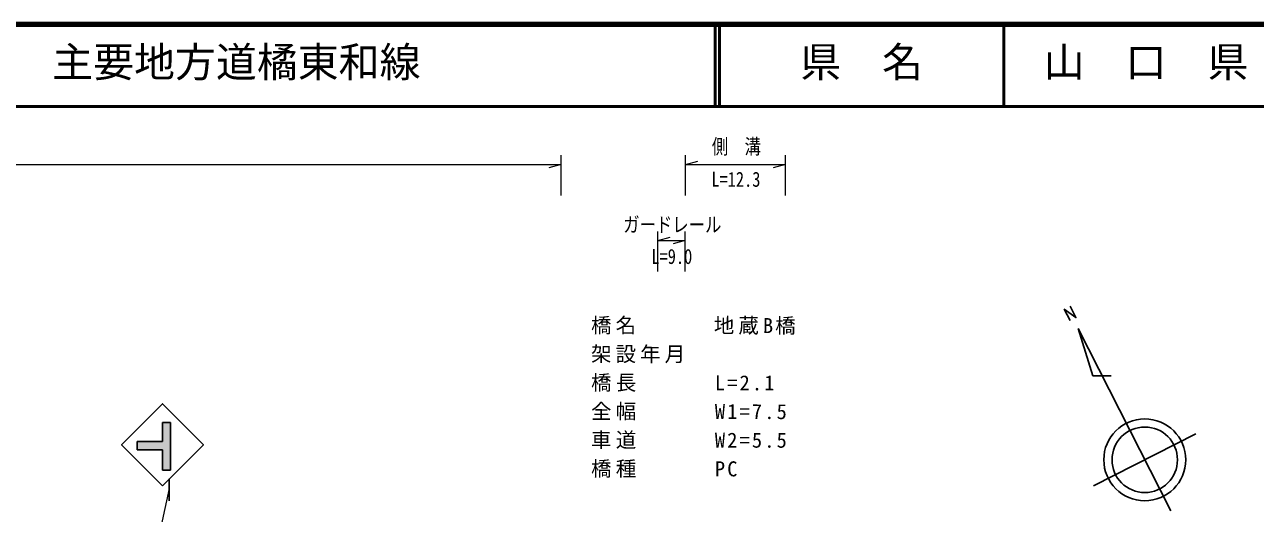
# Model space of a CAD drawing. Units: millimetres, scale not verified. Extents: x 40000 to 680000, y 20000 to 380000.
# Drawn here: x 213364 to 363736, y 320316 to 380000 of the extents above; entities that cross this region are included whole.
import ezdxf
from ezdxf.enums import TextEntityAlignment as Align

# ---------------------------------------------------------------- set-up
doc = ezdxf.new("R2010")
doc.units = ezdxf.units.MM
doc.header["$LTSCALE"] = 1000
for name, color, linetype, lineweight in [('M-BGD', 7, 'Continuous', 25), ('M-STR-HTXT', 7, 'Continuous', 13), ('M-STR-STRC', 7, 'Continuous', 25), ('M-TTL', 2, 'Continuous', 140), ('M-TTL-LINE', 7, 'Continuous', 50)]:
    doc.layers.add(name, color=color, linetype=linetype, lineweight=lineweight)
doc.layers.add('M-TTL-TXT', color=7, linetype='Continuous')
doc.styles.add('ＭＳ ゴシック', font='')
doc.styles.get('ＭＳ ゴシック').set_extended_font_data('MS Gothic')

msp = doc.modelspace()

# ---------------------------------------------------------------- hatches: boundary and pattern name
at = {"layer": 'M-STR-STRC'}
msp.add_hatch(color=256, dxfattribs=at).paths.add_polyline_path([(231207, 325595), (231207, 331415), (230207, 331415), (230207, 329085), (227126, 329085), (227126, 328085), (230207, 328085), (230207, 325595)])

# ---------------------------------------------------------------- linework, layer by layer
at = {"layer": 'M-BGD'}
for p, q in [((342068, 342908), (343893, 337106)), ((342068, 342908), (353388, 320618)), ((343893, 337106), (346129, 337120)), ((356460, 330029), (343977, 323690))]:
    msp.add_line(p, q, dxfattribs=at)
msp.add_lwpolyline([(341089, 343871), (340390, 345247), (341805, 344229), (341097, 345607)], dxfattribs=at)
for radius in [5000, 4000]:
    msp.add_circle((350219, 326859), radius, dxfattribs=at)
at = {"layer": 'M-STR-HTXT'}
for p, q in [((278909, 359142), (278909, 364048)), ((294112, 359142), (294112, 364048)), ((306340, 359142), (306340, 364048)), ((71485, 362926), (278909, 362926)), ((278909, 362926), (277409, 362506)), ((294112, 362926), (295612, 363346)), ((294112, 362926), (306340, 362926)), ((306340, 362926), (304840, 362506)), ((290703, 354755), (290703, 349849)), ((290731, 353633), (292231, 354053)), ((290731, 353633), (294083, 353633)), ((294083, 353633), (292583, 353213)), ((294083, 349849), (294083, 354755)), ((231010, 323362), (223985, 290810))]:
    msp.add_line(p, q, dxfattribs=at)
at = {"layer": 'M-STR-STRC'}
for p, q in [((230207, 331415), (230207, 329085)), ((230207, 331415), (231207, 331415)), ((231207, 331415), (231207, 325595)), ((227126, 329085), (227126, 328085)), ((227126, 329085), (230207, 329085)), ((227126, 328085), (230207, 328085)), ((230207, 328085), (230207, 325595)), ((230207, 325595), (231207, 325595)), ((231036, 324520), (231036, 321855))]:
    msp.add_line(p, q, dxfattribs=at)
msp.add_lwpolyline([(230215, 323699), (235215, 328699), (230215, 333699), (225215, 328699)], close=True, dxfattribs=at)
at = {"layer": 'M-TTL'}
msp.add_line((680000, 380000), (40000, 380000), dxfattribs=at)
at = {"layer": 'M-TTL-LINE'}
for p, q in [((297750, 380000), (297750, 370000)), ((298250, 380000), (298250, 370000)), ((333000, 380000), (333000, 370000)), ((40000, 370000), (680000, 370000))]:
    msp.add_line(p, q, dxfattribs=at)

# ---------------------------------------------------------------- texts
at = {"layer": 'M-STR-HTXT', "style": 'ＭＳ ゴシック', "width": 0.8}
for s, p in [('側\u3000溝', (297326, 363649)), ('L=12.3', (297276, 359649))]:
    msp.add_text(s, height=1833, dxfattribs=at).set_placement(p, align=Align.BOTTOM_LEFT)
for s, p in [('ガードレール', (286493, 354123)), ('L=9.0', (289943, 350232))]:
    msp.add_text(s, height=1833, rotation=359.9, dxfattribs=at).set_placement(p, align=Align.BOTTOM_LEFT)
at = {"layer": 'M-STR-HTXT', "char_height": 1833, "attachment_point": 7, "rotation": 359.9, "style": 'ＭＳ ゴシック'}
for s, insert in [('\\T1.2;橋名\u3000\u3000\u3000地蔵B橋', (282567, 342166)), ('\\T1.2;架設年月', (282567, 338666)), ('\\T1.21;橋長\u3000\u3000\u3000L=2.1', (282567, 335166)), ('\\T1.21;全幅\u3000\u3000\u3000W1=7.5', (282567, 331666)), ('\\T1.21;車道\u3000\u3000\u3000W2=5.5', (282567, 328166)), ('\\T1.21;橋種\u3000\u3000\u3000PC', (282567, 324666))]:
    msp.add_mtext(s, dxfattribs=dict(at, insert=insert))
at = {"layer": 'M-TTL-TXT', "style": 'ＭＳ ゴシック'}
for s, p in [('主要地方道橘東和線', (216734, 372500)), ('県\u3000名', (308125, 372500)), ('山\u3000口\u3000県', (337875, 372500))]:
    msp.add_text(s, height=3666, dxfattribs=at).set_placement(p, align=Align.BOTTOM_LEFT)

doc.saveas('drawing.dxf')
